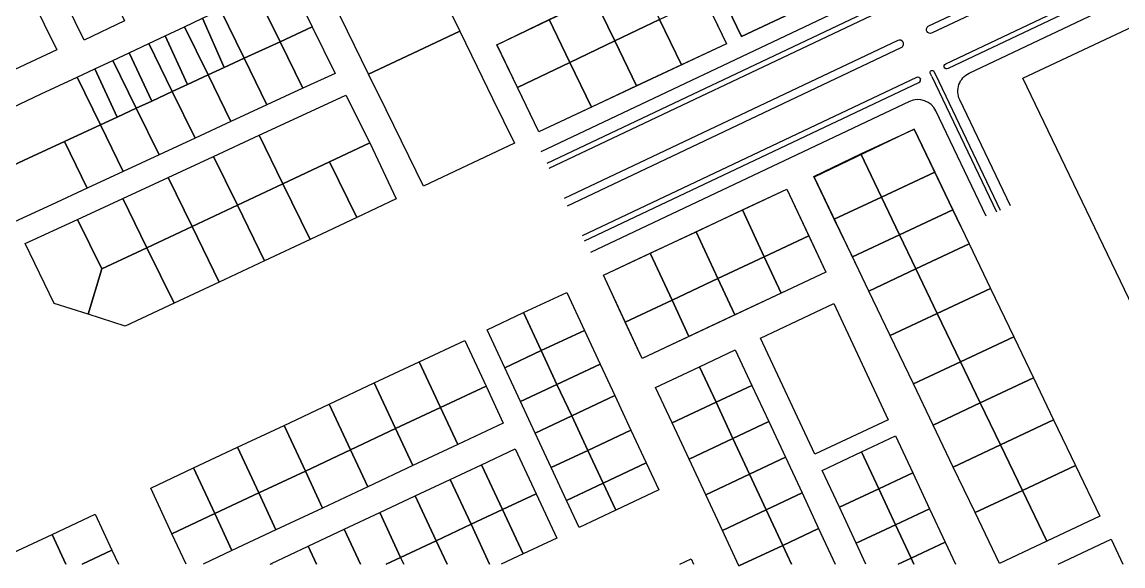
# Model space of a CAD drawing. Header units: metres. Extents: x 678805 to 1359287, y 2747329 to 5497370.
# Drawn here: x 679200 to 679753, y 2747680 to 2747953 of the extents above; entities that cross this region are included whole.
import ezdxf

# ---------------------------------------------------------------- set-up
doc = ezdxf.new("R2010")
doc.units = ezdxf.units.M
for name, color, linetype in [('00_XREF_TWQ_URBAN CONTEXT', 7, 'Continuous'), ('XREF_MON_EIT SUPPORT$0$L-Límite Acera', 9, 'Continuous'), ('XREF_MON_EIT SUPPORT$0$L-Límite Parcela', 5, 'Continuous'), ('XREF_MON_URBAN CONTEXT$0$Parcel', 7, 'Continuous'), ('XREF_MON_URBAN CONTEXT$0$XREF_MON_EIT SUPPORT', 7, 'Continuous')]:
    doc.layers.add(name, color=color, linetype=linetype)

# ---------------------------------------------------------------- blocks, each defined once
blk = doc.blocks.new('XREF_MON_EIT SUPPORT')
at = {"layer": 'XREF_MON_EIT SUPPORT$0$L-Límite Acera'}
for points in [[(680312.23, 2748236.56), (679665.07, 2747930.02, -0.412975), (679663.07, 2747930.72), (679663.2, 2747930.45, -0.415453), (679663.91, 2747932.46), (680310.78, 2748238.86)], [(679696.43, 2747861.06), (679670.91, 2747914.37, -0.415453), (679675.65, 2747927.72), (680315.25, 2748230.69)], [(679460.73, 2747888.33), (679621.21, 2747964.34, 0.415453), (679625.94, 2747977.7), (679527.03, 2748184.26, 0.412909), (679520.38, 2748186.62), (679412.27, 2748135.44)], [(679464.82, 2747879.98), (679632.94, 2747959.61, 0.415453), (679633.65, 2747961.61), (679633.78, 2747961.34, 0.412975), (679631.78, 2747962.05), (679463.63, 2747882.4)], [(679686.66, 2747961.93), (679657.05, 2747947.91, -0.412975), (679654.39, 2747948.85), (679654.39, 2747948.85, -0.415453), (679655.34, 2747951.52), (679684.96, 2747965.55)], [(679473.99, 2747861.2), (679641.51, 2747940.54, 0.415453), (679642.46, 2747943.22), (679642.46, 2747943.22, 0.412975), (679639.8, 2747944.16), (679472.24, 2747864.79)], [(679656.85, 2747926.12), (679656.12, 2747927.65, -0.415453), (679656.59, 2747928.99), (679656.59, 2747928.99, -0.412975), (679657.92, 2747928.52), (679658.66, 2747926.98)], [(679482.6, 2747843.59), (679650.43, 2747923.08, 0.415453), (679651.14, 2747925.09), (679651.27, 2747924.82, 0.412975), (679649.27, 2747925.52), (679481.42, 2747846.01)], [(679684.22, 2747856.01), (679658.94, 2747908.79, 0.412975), (679645.64, 2747913.51), (679485.5, 2747837.66)]]:
    blk.add_lwpolyline(points, format="xyb", dxfattribs=at)
for points in [[(679656.85, 2747926.12), (679689.4, 2747858.15)], [(679658.66, 2747926.98), (679691.25, 2747858.92)]]:
    blk.add_lwpolyline(points, dxfattribs=at)
at = {"layer": 'XREF_MON_EIT SUPPORT$0$L-Límite Parcela'}
for points in [[(679764.4, 2747796.98), (679702.61, 2747925.24), (680345.63, 2748227.37)], [(679438.51, 2747942.03), (679532.35, 2747987.02), (679553.8, 2747942.52), (679459.6, 2747898.26), (679438.52, 2747942.04)], [(679671.45, 2747850.73), (679647.99, 2747899.58), (679597.79, 2747875.47), (679619.91, 2747829.42)], [(679491.98, 2747826.28), (679584.14, 2747869.58), (679603.61, 2747827.87), (679511.45, 2747784.57), (679491.98, 2747826.28)]]:
    blk.add_lwpolyline(points, dxfattribs=at)
blk.add_lwpolyline([(679561.41, 2747946.1), (679594.21, 2747961.51), (679605.98, 2747994.66), (679517.12, 2748179.02), (679461.95, 2748152.43)], close=True, dxfattribs=at)
blk = doc.blocks.new('XREF_MON_URBAN CONTEXT')
at = {"layer": 'XREF_MON_URBAN CONTEXT$0$Parcel'}
for points in [[(679419.94, 2747948.79), (679396.14, 2747937.62), (679374.14, 2747927.3), (679360.08, 2747956.08), (679347.48, 2747981.89), (679369.48, 2747992.21), (679393.28, 2748003.38), (679405.88, 2747977.57), (679419.94, 2747948.79)], [(679143.4, 2747961.52), (679169.1, 2747973.41), (679195.13, 2747985.46), (679204.94, 2747965.38), (679217.59, 2747939.46), (679191.15, 2747926.98), (679166.06, 2747915.13), (679153.21, 2747941.44), (679143.4, 2747961.52)], [(679598.24, 2747972.87), (679594.21, 2747961.51), (679561.41, 2747946.1), (679549.95, 2747969.87), (679577.82, 2747983.06), (679580.27, 2747977.99), (679598.24, 2747972.87)], [(679251.65, 2747953.92), (679231.25, 2747944.29), (679222.23, 2747962.75), (679242.64, 2747972.39), (679251.65, 2747953.92)], [(679345.82, 2747951.01), (679329.67, 2747943.54), (679317.75, 2747967.94), (679333.86, 2747975.5), (679345.82, 2747951.01)], [(679520.22, 2747954.7), (679497.71, 2747943.91), (679487.33, 2747965.43), (679509.84, 2747976.23), (679520.22, 2747954.7)], [(679329.67, 2747943.54), (679311.63, 2747935.19), (679299.76, 2747959.5), (679317.75, 2747967.94), (679329.67, 2747943.54)], [(679497.71, 2747943.91), (679475.2, 2747933.11), (679464.82, 2747954.64), (679487.33, 2747965.43), (679497.71, 2747943.91)], [(679531.21, 2747931.9), (679520.22, 2747954.7), (679542.73, 2747965.49), (679553.8, 2747942.52), (679531.21, 2747931.9)], [(679301.65, 2747930.58), (679293.6, 2747926.85), (679281.78, 2747951.05), (679290.77, 2747955.28), (679301.65, 2747930.58)], [(679311.63, 2747935.19), (679301.65, 2747930.58), (679290.77, 2747955.28), (679299.76, 2747959.5), (679311.63, 2747935.19)], [(679293.6, 2747926.85), (679283.27, 2747922.07), (679272.03, 2747946.48), (679281.78, 2747951.05), (679293.6, 2747926.85)], [(679341.11, 2747920.13), (679329.67, 2747943.54), (679345.82, 2747951.01), (679357.26, 2747927.6), (679341.11, 2747920.13)], [(679475.2, 2747933.11), (679448.89, 2747920.5), (679438.51, 2747942.03), (679464.82, 2747954.64), (679475.2, 2747933.11)], [(679531.21, 2747931.9), (679508.61, 2747921.29), (679497.71, 2747943.91), (679520.22, 2747954.7), (679531.21, 2747931.9)], [(679283.27, 2747922.07), (679275.56, 2747918.5), (679263.79, 2747942.61), (679272.03, 2747946.48), (679283.27, 2747922.07)], [(679374.14, 2747927.3), (679396.14, 2747937.62), (679419.94, 2747948.79), (679428.7, 2747930.86), (679436.4, 2747915.09), (679447.42, 2747892.54), (679423.62, 2747881.36), (679401.63, 2747871.02), (679390.61, 2747893.59), (679382.9, 2747909.36), (679374.14, 2747927.3)], [(679275.56, 2747918.5), (679265.22, 2747913.72), (679253.86, 2747937.96), (679263.79, 2747942.61), (679275.56, 2747918.5)], [(679341.11, 2747920.13), (679323.07, 2747911.78), (679311.63, 2747935.19), (679329.67, 2747943.54), (679341.11, 2747920.13)], [(679508.61, 2747921.29), (679486.02, 2747910.67), (679475.2, 2747933.11), (679497.71, 2747943.91), (679508.61, 2747921.29)], [(679257.52, 2747910.15), (679247.93, 2747905.72), (679236.71, 2747929.91), (679245.79, 2747934.17), (679257.52, 2747910.15)], [(679265.22, 2747913.72), (679257.52, 2747910.15), (679245.79, 2747934.17), (679253.86, 2747937.96), (679265.22, 2747913.72)], [(679323.07, 2747911.78), (679305.04, 2747903.43), (679293.6, 2747926.85), (679301.65, 2747930.58), (679311.63, 2747935.19), (679323.07, 2747911.78)], [(679486.02, 2747910.67), (679459.6, 2747898.26), (679448.89, 2747920.5), (679475.2, 2747933.11), (679486.02, 2747910.67)], [(679247.93, 2747905.72), (679239.48, 2747901.81), (679227.8, 2747925.73), (679236.71, 2747929.91), (679247.93, 2747905.72)], [(679239.48, 2747901.81), (679221.45, 2747893.46), (679203.41, 2747885.12), (679184.9, 2747876.55), (679173.36, 2747900.18), (679191.82, 2747908.84), (679209.81, 2747917.28), (679227.8, 2747925.73), (679239.48, 2747901.81)], [(679305.04, 2747903.43), (679287, 2747895.09), (679275.56, 2747918.5), (679283.27, 2747922.07), (679293.6, 2747926.85), (679305.04, 2747903.43)], [(679287, 2747895.09), (679268.96, 2747886.74), (679257.52, 2747910.15), (679265.22, 2747913.72), (679275.56, 2747918.5), (679287, 2747895.09)], [(679374.82, 2747892.71), (679354.56, 2747883.19), (679331.12, 2747872.18), (679319.21, 2747896.55), (679342.72, 2747907.43), (679362.62, 2747916.63), (679374.82, 2747892.71)], [(679268.96, 2747886.74), (679250.92, 2747878.39), (679239.48, 2747901.81), (679247.93, 2747905.72), (679257.52, 2747910.15), (679268.96, 2747886.74)], [(679250.92, 2747878.39), (679232.88, 2747870.05), (679221.45, 2747893.46), (679239.48, 2747901.81), (679250.92, 2747878.39)], [(679331.12, 2747872.18), (679308.28, 2747861.44), (679296.31, 2747885.95), (679319.21, 2747896.55), (679331.12, 2747872.18)], [(679658.32, 2747878.08), (679631.61, 2747865.53), (679621.18, 2747887.23), (679647.99, 2747899.58), (679658.32, 2747878.08)], [(679232.88, 2747870.05), (679214.85, 2747861.7), (679196.34, 2747853.14), (679184.9, 2747876.55), (679203.41, 2747885.12), (679221.45, 2747893.46), (679232.88, 2747870.05)], [(679368.18, 2747855.31), (679354.56, 2747883.19), (679374.82, 2747892.71), (679388.02, 2747864.63), (679368.18, 2747855.31)], [(679308.28, 2747861.44), (679285.57, 2747850.78), (679273.54, 2747875.42), (679296.31, 2747885.95), (679308.28, 2747861.44)], [(679631.61, 2747865.53), (679607.92, 2747854.4), (679597.59, 2747875.9), (679621.18, 2747887.23), (679631.61, 2747865.53)], [(679368.18, 2747855.31), (679344.74, 2747844.29), (679331.12, 2747872.18), (679354.56, 2747883.19), (679368.18, 2747855.31)], [(679667.4, 2747859.16), (679640.69, 2747846.61), (679631.61, 2747865.53), (679658.32, 2747878.08), (679667.4, 2747859.16)], [(679285.57, 2747850.78), (679262.87, 2747840.11), (679250.77, 2747864.88), (679273.54, 2747875.42), (679285.57, 2747850.78)], [(679344.74, 2747844.29), (679321.9, 2747833.56), (679308.28, 2747861.44), (679331.12, 2747872.18), (679344.74, 2747844.29)], [(679595.12, 2747846.06), (679572.76, 2747835.55), (679561.78, 2747859.08), (679584.14, 2747869.58), (679595.12, 2747846.06)], [(679262.87, 2747840.11), (679240.16, 2747829.44), (679228, 2747854.34), (679250.77, 2747864.88), (679262.87, 2747840.11)], [(679321.9, 2747833.56), (679299.19, 2747822.89), (679285.57, 2747850.78), (679308.28, 2747861.44), (679321.9, 2747833.56)], [(679640.69, 2747846.61), (679617.01, 2747835.48), (679607.92, 2747854.4), (679631.61, 2747865.53), (679640.69, 2747846.61)], [(679572.76, 2747835.55), (679549.51, 2747824.63), (679538.53, 2747848.15), (679561.78, 2747859.08), (679572.76, 2747835.55)], [(679675.63, 2747842.04), (679648.91, 2747829.49), (679640.69, 2747846.61), (679667.4, 2747859.16), (679675.63, 2747842.04)], [(679240.16, 2747829.44), (679233.28, 2747806.71), (679216.34, 2747812.19), (679201.69, 2747842.17), (679228, 2747854.34), (679240.16, 2747829.44)], [(679299.19, 2747822.89), (679276.49, 2747812.23), (679262.87, 2747840.11), (679285.57, 2747850.78), (679299.19, 2747822.89)], [(679549.51, 2747824.63), (679526.48, 2747813.81), (679515.51, 2747837.33), (679538.53, 2747848.15), (679549.51, 2747824.63)], [(679581.25, 2747817.36), (679572.76, 2747835.55), (679595.12, 2747846.06), (679603.61, 2747827.87), (679581.25, 2747817.36)], [(679648.91, 2747829.49), (679625.23, 2747818.36), (679617.01, 2747835.48), (679640.69, 2747846.61), (679648.91, 2747829.49)], [(679276.49, 2747812.23), (679251.93, 2747800.68), (679233.28, 2747806.71), (679240.16, 2747829.44), (679262.87, 2747840.11), (679276.49, 2747812.23)], [(679686.36, 2747819.71), (679659.64, 2747807.16), (679648.91, 2747829.49), (679675.63, 2747842.04), (679686.36, 2747819.71)], [(679526.48, 2747813.81), (679502.96, 2747802.76), (679491.98, 2747826.28), (679515.51, 2747837.33), (679526.48, 2747813.81)], [(679581.25, 2747817.36), (679558, 2747806.44), (679549.51, 2747824.63), (679572.76, 2747835.55), (679581.25, 2747817.36)], [(679659.64, 2747807.16), (679635.96, 2747796.03), (679625.23, 2747818.36), (679648.91, 2747829.49), (679659.64, 2747807.16)], [(679558, 2747806.44), (679534.97, 2747795.62), (679526.48, 2747813.81), (679549.51, 2747824.63), (679558, 2747806.44)], [(679482.49, 2747798.63), (679460.82, 2747788.45), (679451.91, 2747807.53), (679473.62, 2747817.65), (679482.49, 2747798.63)], [(679698.02, 2747795.41), (679671.31, 2747782.87), (679659.64, 2747807.16), (679686.36, 2747819.71), (679698.02, 2747795.41)], [(679534.97, 2747795.62), (679511.45, 2747784.57), (679502.96, 2747802.76), (679526.48, 2747813.81), (679534.97, 2747795.62)], [(679634.94, 2747753.76), (679598.12, 2747736.46), (679570.91, 2747794.77), (679607.72, 2747812.07), (679634.94, 2747753.76)], [(679460.82, 2747788.45), (679442.47, 2747779.83), (679433.59, 2747798.85), (679451.91, 2747807.53), (679460.82, 2747788.45)], [(679671.31, 2747782.87), (679647.63, 2747771.74), (679635.96, 2747796.03), (679659.64, 2747807.16), (679671.31, 2747782.87)], [(679490.38, 2747781.73), (679468.71, 2747771.54), (679460.82, 2747788.45), (679482.49, 2747798.63), (679490.38, 2747781.73)], [(679707.95, 2747774.75), (679681.24, 2747762.2), (679671.31, 2747782.87), (679698.02, 2747795.41), (679707.95, 2747774.75)], [(679433.14, 2747770.7), (679410.25, 2747759.95), (679399.58, 2747782.87), (679422.38, 2747793.58), (679433.14, 2747770.7)], [(679468.71, 2747771.54), (679450.36, 2747762.92), (679442.47, 2747779.83), (679460.82, 2747788.45), (679468.71, 2747771.54)], [(679566.52, 2747771.04), (679548.54, 2747762.59), (679540.24, 2747780.37), (679558.22, 2747788.81), (679566.52, 2747771.04)], [(679410.25, 2747759.95), (679387.63, 2747749.31), (679376.95, 2747772.23), (679399.58, 2747782.87), (679410.25, 2747759.95)], [(679497.78, 2747765.87), (679476.11, 2747755.69), (679468.71, 2747771.54), (679490.38, 2747781.73), (679497.78, 2747765.87)], [(679548.54, 2747762.59), (679526.53, 2747752.25), (679518.24, 2747770.03), (679540.24, 2747780.37), (679548.54, 2747762.59)], [(679681.24, 2747762.2), (679657.55, 2747751.07), (679647.63, 2747771.74), (679671.31, 2747782.87), (679681.24, 2747762.2)], [(679718.05, 2747753.72), (679691.34, 2747741.17), (679681.24, 2747762.2), (679707.95, 2747774.75), (679718.05, 2747753.72)], [(679387.63, 2747749.31), (679365, 2747738.68), (679354.33, 2747761.6), (679376.95, 2747772.23), (679387.63, 2747749.31)], [(679418.91, 2747741.37), (679410.25, 2747759.95), (679433.14, 2747770.7), (679441.71, 2747752.08), (679418.91, 2747741.37)], [(679476.11, 2747755.69), (679457.76, 2747747.07), (679450.36, 2747762.92), (679468.71, 2747771.54), (679476.11, 2747755.69)], [(679575.02, 2747752.82), (679557.04, 2747744.37), (679548.54, 2747762.59), (679566.52, 2747771.04), (679575.02, 2747752.82)], [(679505.86, 2747748.56), (679484.19, 2747738.38), (679476.11, 2747755.69), (679497.78, 2747765.87), (679505.86, 2747748.56)], [(679557.04, 2747744.37), (679535.04, 2747734.03), (679526.53, 2747752.25), (679548.54, 2747762.59), (679557.04, 2747744.37)], [(679691.34, 2747741.17), (679667.65, 2747730.05), (679657.55, 2747751.07), (679681.24, 2747762.2), (679691.34, 2747741.17)], [(679365, 2747738.68), (679342.38, 2747728.05), (679331.7, 2747750.97), (679354.33, 2747761.6), (679365, 2747738.68)], [(679418.91, 2747741.37), (679396.28, 2747730.74), (679387.63, 2747749.31), (679410.25, 2747759.95), (679418.91, 2747741.37)], [(679342.38, 2747728.05), (679318.98, 2747717.06), (679308.3, 2747739.98), (679331.7, 2747750.97), (679342.38, 2747728.05)], [(679484.19, 2747738.38), (679465.84, 2747729.75), (679457.76, 2747747.07), (679476.11, 2747755.69), (679484.19, 2747738.38)], [(679583.36, 2747734.95), (679565.38, 2747726.5), (679557.04, 2747744.37), (679575.02, 2747752.82), (679583.36, 2747734.95)], [(679729.05, 2747730.82), (679702.34, 2747718.27), (679691.34, 2747741.17), (679718.05, 2747753.72), (679729.05, 2747730.82)], [(679396.28, 2747730.74), (679373.66, 2747720.11), (679365, 2747738.68), (679387.63, 2747749.31), (679396.28, 2747730.74)], [(679513.53, 2747732.13), (679491.86, 2747721.94), (679484.19, 2747738.38), (679505.86, 2747748.56), (679513.53, 2747732.13)], [(679647.35, 2747727.16), (679630.25, 2747719.13), (679621.6, 2747737.67), (679638.72, 2747745.65), (679647.35, 2747727.16)], [(679318.98, 2747717.06), (679296.88, 2747706.68), (679286.21, 2747729.6), (679308.3, 2747739.98), (679318.98, 2747717.06)], [(679565.38, 2747726.5), (679543.37, 2747716.16), (679535.04, 2747734.03), (679557.04, 2747744.37), (679565.38, 2747726.5)], [(679702.34, 2747718.27), (679678.66, 2747707.14), (679667.65, 2747730.05), (679691.34, 2747741.17), (679702.34, 2747718.27)], [(679373.66, 2747720.11), (679351.03, 2747709.47), (679342.38, 2747728.05), (679365, 2747738.68), (679373.66, 2747720.11)], [(679458.22, 2747716.65), (679441.32, 2747708.71), (679430.85, 2747731.19), (679447.75, 2747739.13), (679458.22, 2747716.65)], [(679491.86, 2747721.94), (679473.51, 2747713.32), (679465.84, 2747729.75), (679484.19, 2747738.38), (679491.86, 2747721.94)], [(679591.72, 2747717.04), (679573.74, 2747708.59), (679565.38, 2747726.5), (679583.36, 2747734.95), (679591.72, 2747717.04)], [(679630.25, 2747719.13), (679610.53, 2747709.87), (679601.9, 2747728.36), (679621.6, 2747737.67), (679630.25, 2747719.13)], [(679296.88, 2747706.68), (679275.39, 2747696.58), (679264.72, 2747719.5), (679286.21, 2747729.6), (679296.88, 2747706.68)], [(679441.32, 2747708.71), (679425.58, 2747701.31), (679415.11, 2747723.79), (679430.85, 2747731.19), (679441.32, 2747708.71)], [(679498.2, 2747708.34), (679491.86, 2747721.94), (679513.53, 2747732.13), (679519.88, 2747718.53), (679498.2, 2747708.34)], [(679714.57, 2747692.8), (679702.34, 2747718.27), (679729.05, 2747730.82), (679741.29, 2747705.35), (679714.57, 2747692.8)], [(679351.03, 2747709.47), (679327.63, 2747698.48), (679318.98, 2747717.06), (679342.38, 2747728.05), (679351.03, 2747709.47)], [(679425.58, 2747701.31), (679408.06, 2747693.08), (679397.59, 2747715.56), (679415.11, 2747723.79), (679425.58, 2747701.31)], [(679573.74, 2747708.59), (679551.73, 2747698.25), (679543.37, 2747716.16), (679565.38, 2747726.5), (679573.74, 2747708.59)], [(679655.76, 2747709.13), (679638.67, 2747701.1), (679630.25, 2747719.13), (679647.35, 2747727.16), (679655.76, 2747709.13)], [(679498.2, 2747708.34), (679479.85, 2747699.72), (679473.51, 2747713.32), (679491.86, 2747721.94), (679498.2, 2747708.34)], [(679638.67, 2747701.1), (679618.95, 2747691.83), (679610.53, 2747709.87), (679630.25, 2747719.13), (679638.67, 2747701.1)], [(679714.57, 2747692.8), (679690.89, 2747681.67), (679678.66, 2747707.14), (679702.34, 2747718.27), (679714.57, 2747692.8)], [(679327.63, 2747698.48), (679305.54, 2747688.1), (679296.88, 2747706.68), (679318.98, 2747717.06), (679327.63, 2747698.48)], [(679408.06, 2747693.08), (679390.21, 2747684.7), (679379.74, 2747707.17), (679397.59, 2747715.56), (679408.06, 2747693.08)], [(679451.68, 2747686.48), (679441.32, 2747708.71), (679458.22, 2747716.65), (679468.57, 2747694.42), (679451.68, 2747686.48)], [(679600.06, 2747699.17), (679582.08, 2747690.72), (679573.74, 2747708.59), (679591.72, 2747717.04), (679600.06, 2747699.17)], [(679582.08, 2747690.72), (679560.07, 2747680.38), (679551.73, 2747698.25), (679573.74, 2747708.59), (679582.08, 2747690.72)], [(679663.57, 2747692.4), (679646.47, 2747684.37), (679638.67, 2747701.1), (679655.76, 2747709.13), (679663.57, 2747692.4)]]:
    blk.add_lwpolyline(points, close=True, dxfattribs=at)
for points in [[(679222.17, 2747681.33), (679215.22, 2747696.25), (679236.84, 2747706.4), (679245.24, 2747688.36), (679230.27, 2747681.33)], [(679282.49, 2747681.33), (679275.39, 2747696.58), (679296.88, 2747706.68), (679305.54, 2747688.1), (679291.13, 2747681.33)], [(679370.02, 2747681.33), (679361.89, 2747698.79), (679379.74, 2747707.17), (679390.21, 2747684.7), (679383.03, 2747681.33)], [(679434.88, 2747681.33), (679425.58, 2747701.31), (679441.32, 2747708.71), (679451.68, 2747686.48), (679440.7, 2747681.33)], [(679413.53, 2747681.33), (679408.06, 2747693.08), (679425.58, 2747701.31), (679434.88, 2747681.33)], [(679623.84, 2747681.33), (679618.95, 2747691.83), (679638.67, 2747701.1), (679646.47, 2747684.37), (679639.99, 2747681.33)], [(679195.59, 2747681.33), (679193.42, 2747686), (679215.22, 2747696.25), (679222.17, 2747681.33)], [(679348.02, 2747681.33), (679343.84, 2747690.3), (679361.89, 2747698.79), (679370.02, 2747681.33)], [(679586.46, 2747681.33), (679582.08, 2747690.72), (679600.06, 2747699.17), (679608.42, 2747681.26)], [(679325.6, 2747681.33), (679325.45, 2747681.66), (679343.84, 2747690.3), (679348.02, 2747681.33)], [(679391.78, 2747681.33), (679390.21, 2747684.7), (679408.06, 2747693.08), (679413.53, 2747681.33)], [(679560.07, 2747680.38), (679582.08, 2747690.72), (679586.46, 2747681.33)], [(679647.89, 2747681.33), (679646.47, 2747684.37), (679663.57, 2747692.4), (679668.73, 2747681.33)], [(679720.39, 2747681.33), (679746.85, 2747693.76), (679752.82, 2747681.33)], [(679230.27, 2747681.33), (679245.24, 2747688.36), (679248.51, 2747681.33)], [(679383.03, 2747681.33), (679390.21, 2747684.7), (679391.78, 2747681.33)], [(679639.99, 2747681.33), (679646.47, 2747684.37), (679647.89, 2747681.33)], [(679324.74, 2747681.33), (679325.45, 2747681.66), (679325.6, 2747681.33)], [(679530.45, 2747681.33), (679536.02, 2747683.94), (679537.23, 2747681.33)]]:
    blk.add_lwpolyline(points, dxfattribs=at)
at = {"layer": 'XREF_MON_URBAN CONTEXT$0$XREF_MON_EIT SUPPORT'}
blk.add_blockref('XREF_MON_EIT SUPPORT', (0, 0), dxfattribs=at)

msp = doc.modelspace()

# ---------------------------------------------------------------- block references
at = {"layer": '00_XREF_TWQ_URBAN CONTEXT'}
msp.add_blockref('XREF_MON_URBAN CONTEXT', (0, 0), dxfattribs=at)

doc.saveas('drawing.dxf')
